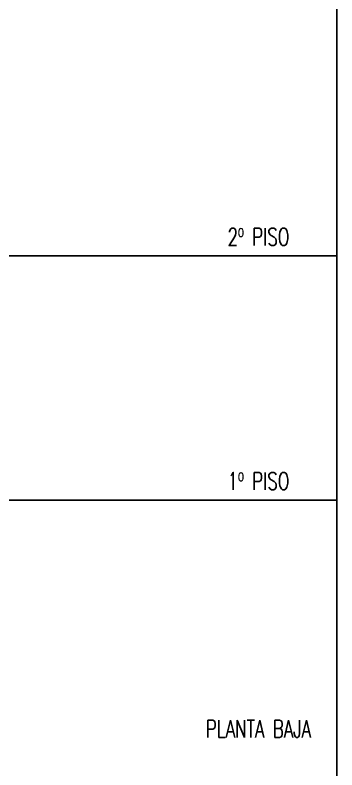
# Model space of a CAD drawing. Extents: x 2998 to 3854, y 1175 to 1727.
# Drawn here: x 3784.8 to 3854.1, y 1382.4 to 1544.6 of the extents above; entities that cross this region are included whole.
import ezdxf
from ezdxf.enums import TextEntityAlignment as Align

# ---------------------------------------------------------------- set-up
doc = ezdxf.new("R2010")
doc.units = 0
doc.styles.add('OCJ-ESQUEMAS UNIFILARES-CORREGIDOS IDO-REV.br$0$ROMANT', font='ROMANT.shx', dxfattribs={"width": 0.7})

msp = doc.modelspace()

# ---------------------------------------------------------------- linework, layer by layer
for p, q in [((3854.06, 1262.4), (3854.06, 1690.05)), ((3181.41, 1492.87), (3854.06, 1492.87)), ((3181.41, 1440.37), (3854.06, 1440.37))]:
    msp.add_line(p, q)

# ---------------------------------------------------------------- texts
at = {"style": 'OCJ-ESQUEMAS UNIFILARES-CORREGIDOS IDO-REV.br$0$ROMANT', "width": 0.7}
for s, p in [('2º PISO', (3837.19, 1495.08)), ('1º PISO', (3837.19, 1442.58)), ('PLANTA BAJA', (3837.19, 1389.33))]:
    msp.add_text(s, height=3.75, dxfattribs=at).set_placement(p, align=Align.CENTER)

doc.saveas('drawing.dxf')
